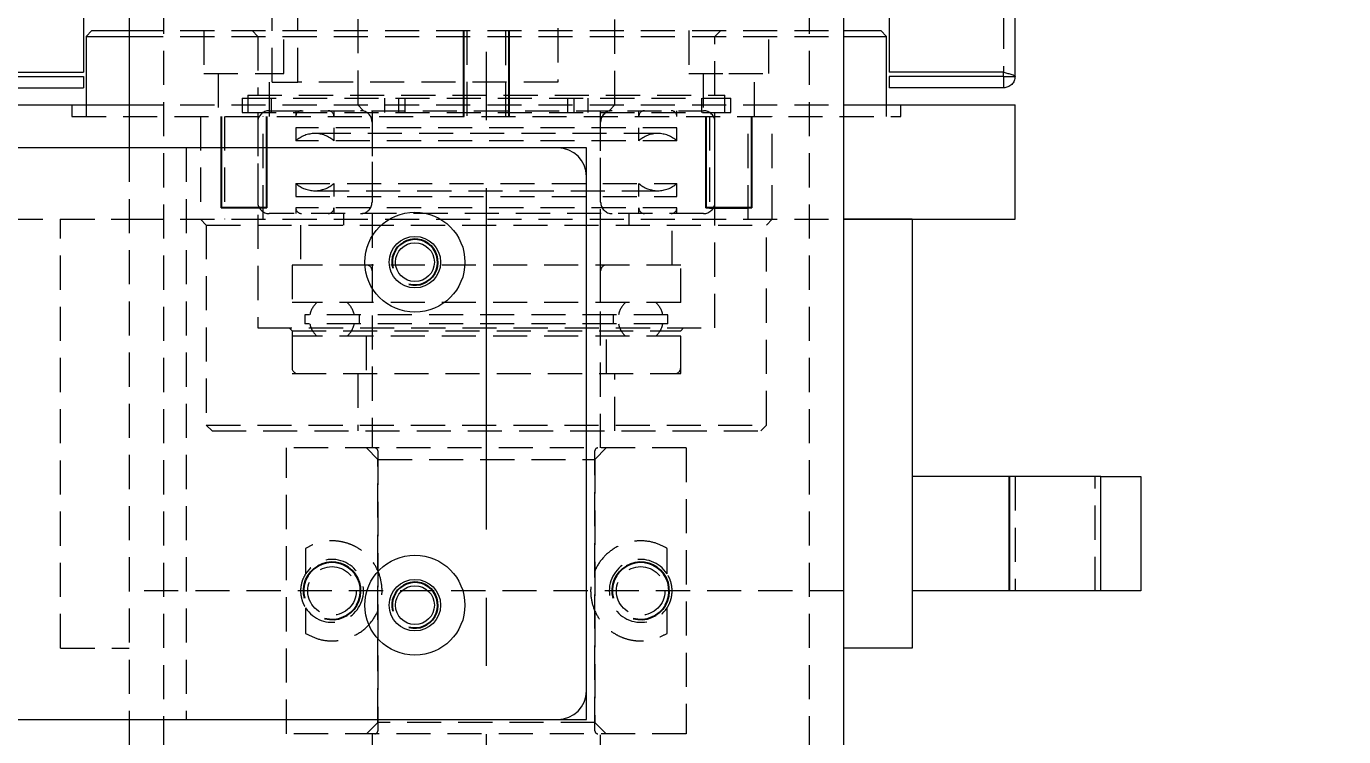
# Model space of a CAD drawing. Header units: millimetres. Extents: x 0 to 3953, y 1 to 2793.
# Drawn here: x 1001.7 to 1232.1, y 1405.1 to 1529.3 of the extents above; entities that cross this region are included whole.
import ezdxf

# ---------------------------------------------------------------- set-up
doc = ezdxf.new("R2010")
doc.units = ezdxf.units.MM
doc.header["$LTSCALE"] = 4.7
doc.linetypes.add('CENTERX2', pattern=[20.32, 12.7, -2.54, 2.54, -2.54])
doc.linetypes.add('HIDDEN', pattern=[1.905, 1.27, -0.635])
doc.layers.add('D', color=1, linetype='Continuous')
doc.layers.add('SLD-0', color=7, linetype='Continuous', lineweight=15)
doc.styles.add('SLDTEXTSTYLE1', font='TXT', dxfattribs={"width": 0.75})
doc.dimstyles.new('SLDDIMSTYLE0', dxfattribs={"dimtxt": 22.38375, "dimasz": 11.75, "dimexe": 0, "dimexo": 0.0625, "dimgap": 5.595937, "dimtad": 1, "dimrnd": 1e-09, "dimzin": 12, "dimdsep": 46, "dimtxsty": 'SLDTEXTSTYLE1', "dimsah": 1, "dimcen": 0.09, "dimadec": 0, "dimazin": 3, "dimtfac": 1, "dimtofl": 0, "dimtmove": 0, "dimatfit": 3, "dimfxl": 0, "dimfrac": 2, "dimtolj": 1, "dimtzin": 12, "dimarcsym": 0})

# ---------------------------------------------------------------- blocks, each defined once
blk = doc.blocks.new('_D_18')
at = {"layer": 'D'}
for p, q in [((1227.49, 2508.59), (533.59, 2508.59)), ((538.24, 2508.59), (538.24, 381.59)), ((727.49, 381.59), (533.59, 381.59))]:
    blk.add_line(p, q, dxfattribs=at)
for points in [[(538.24, 2508.59), (535.89, 2496.84), (540.59, 2496.84)], [(538.24, 381.59), (540.59, 393.34), (535.89, 393.34)]]:
    blk.add_solid(points, dxfattribs=at)
at = {"layer": 'D', "insert": (509.39, 1412.01), "char_height": 22.384, "attachment_point": 1, "rotation": 90, "style": 'SLDTEXTSTYLE1'}
blk.add_mtext('2127', dxfattribs=at)

msp = doc.modelspace()

# ---------------------------------------------------------------- linework, layer by layer
at = {"color": 7, "linetype": 'HIDDEN', "lineweight": 0}
for p, q in [((1172.644, 1620.886), (1172.644, 1521.3)), ((1025.644, 1614.593), (1025.644, 447.593)), ((1138.644, 1614.593), (1138.644, 447.593)), ((1044.644, 1519.593), (1044.644, 1609.593)), ((1049.144, 1519.593), (1049.144, 1609.593)), ((1094.644, 1609.593), (1094.644, 1519.593)), ((1059.644, 1530.593), (1059.644, 1515.593)), ((1104.644, 1515.593), (1104.644, 1530.593)), ((1019.644, 1528.593), (1144.644, 1528.593)), ((1032.717, 1528.593), (1032.717, 1521.093)), ((1041.144, 1528.593), (1042.144, 1527.593)), ((1046.717, 1521.093), (1046.717, 1528.593)), ((1078.744, 1528.593), (1078.744, 1513.593)), ((1085.544, 1513.593), (1085.544, 1528.593)), ((1117.57, 1528.593), (1117.57, 1521.093)), ((1122.144, 1527.593), (1123.144, 1528.593)), ((1131.57, 1521.093), (1131.57, 1528.593)), ((1019.644, 1527.593), (1144.644, 1527.593)), ((1042.144, 1527.593), (1042.144, 1517.293)), ((1122.144, 1517.293), (1122.144, 1527.593)), ((1032.717, 1521.093), (1046.717, 1521.093)), ((1035.217, 1521.093), (1035.217, 1513.593)), ((1044.217, 1513.593), (1044.217, 1521.093)), ((1044.644, 1519.593), (1049.144, 1519.593)), ((1094.644, 1519.593), (1049.144, 1519.593)), ((1117.57, 1521.093), (1124.57, 1521.093)), ((1120.07, 1521.093), (1120.07, 1513.593)), ((1124.57, 1521.093), (1131.57, 1521.093)), ((1129.07, 1513.593), (1129.07, 1521.093)), ((1039.394, 1516.793), (1124.894, 1516.793)), ((1039.394, 1516.793), (1039.394, 1514.293)), ((1040.394, 1517.293), (1123.894, 1517.293)), ((1040.394, 1517.293), (1040.394, 1514.293)), ((1044.469, 1516.793), (1044.469, 1514.293)), ((1064.337, 1516.793), (1064.337, 1514.293)), ((1066.837, 1514.293), (1066.837, 1516.793)), ((1067.933, 1514.293), (1067.933, 1516.793)), ((1096.355, 1516.793), (1096.355, 1514.293)), ((1097.451, 1516.793), (1097.451, 1514.293)), ((1099.951, 1514.293), (1099.951, 1516.793)), ((1119.819, 1514.293), (1119.819, 1516.793)), ((1123.894, 1514.293), (1123.894, 1517.293)), ((1124.894, 1514.293), (1124.894, 1516.793)), ((1009.644, 1515.593), (1009.644, 1513.593)), ((1012.144, 1515.593), (1012.144, 1513.593)), ((1019.644, 1515.593), (1144.644, 1515.593)), ((1044.144, 1514.593), (1120.144, 1514.593)), ((1048.81, 1514.593), (1048.81, 1513.593)), ((1055.477, 1514.593), (1055.477, 1513.593)), ((1059.644, 1515.593), (1060.644, 1514.593)), ((1062.144, 1514.593), (1062.144, 1455.593)), ((1102.144, 1455.593), (1102.144, 1514.593)), ((1103.644, 1514.593), (1104.644, 1515.593)), ((1108.81, 1513.593), (1108.81, 1514.593)), ((1115.477, 1513.593), (1115.477, 1514.593)), ((1152.144, 1513.593), (1152.144, 1515.593)), ((1154.644, 1513.593), (1154.644, 1515.593)), ((1009.644, 1513.593), (1154.644, 1513.593)), ((1032.144, 1513.593), (1032.144, 1495.593)), ((1032.144, 1513.593), (1032.144, 1495.593)), ((1036.317, 1513.593), (1036.317, 1495.593)), ((1039.394, 1514.293), (1124.894, 1514.293)), ((1042.144, 1514.293), (1042.144, 1476.593)), ((1042.144, 1512.593), (1042.144, 1498.593)), ((1043.117, 1495.593), (1043.117, 1513.593)), ((1062.144, 1512.593), (1062.144, 1498.593)), ((1102.144, 1498.593), (1102.144, 1512.593)), ((1121.17, 1513.593), (1121.17, 1495.593)), ((1122.144, 1476.593), (1122.144, 1514.293)), ((1122.144, 1498.593), (1122.144, 1512.593)), ((1127.97, 1495.593), (1127.97, 1513.593)), ((1132.144, 1495.593), (1132.144, 1513.593)), ((1132.144, 1495.593), (1132.144, 1513.593)), ((1115.477, 1511.593), (1048.81, 1511.593)), ((1048.81, 1511.593), (1048.81, 1509.32)), ((1112.144, 1510.593), (1052.144, 1510.593)), ((1055.477, 1511.593), (1055.477, 1509.32)), ((1108.81, 1509.32), (1108.81, 1511.593)), ((1115.477, 1509.32), (1115.477, 1511.593)), ((1019.644, 1508.093), (1019.644, 1408.093)), ((1029.644, 1508.093), (1029.644, 1408.093)), ((1115.477, 1509.32), (1048.81, 1509.32)), ((1048.81, 1501.866), (1115.477, 1501.866)), ((1048.81, 1501.866), (1048.81, 1499.593)), ((1052.144, 1500.593), (1112.144, 1500.593)), ((1055.477, 1501.866), (1055.477, 1499.593)), ((1108.81, 1499.593), (1108.81, 1501.866)), ((1115.477, 1499.593), (1115.477, 1501.866)), ((1048.81, 1499.593), (1115.477, 1499.593)), ((1120.144, 1496.593), (1044.144, 1496.593)), ((1115.477, 1497.593), (1048.81, 1497.593)), ((1048.81, 1497.593), (1048.81, 1496.593)), ((1055.477, 1497.593), (1055.477, 1496.593)), ((1057.144, 1496.593), (1057.144, 1494.593)), ((1062.144, 1496.593), (1062.144, 1487.593)), ((1102.144, 1487.593), (1102.144, 1496.593)), ((1107.144, 1494.593), (1107.144, 1496.593)), ((1108.81, 1496.593), (1108.81, 1497.593)), ((1115.477, 1496.593), (1115.477, 1497.593)), ((989.644, 1495.593), (1019.644, 1495.593)), ((1007.644, 1495.593), (1019.644, 1495.593)), ((1007.644, 1420.593), (1007.644, 1495.593)), ((1019.644, 1495.593), (1144.644, 1495.593)), ((1032.144, 1495.593), (1033.144, 1494.593)), ((1033.144, 1494.593), (1131.144, 1494.593)), ((1033.144, 1494.593), (1033.144, 1459.593)), ((1049.644, 1494.593), (1049.644, 1487.593)), ((1114.644, 1487.593), (1114.644, 1494.593)), ((1131.144, 1494.593), (1132.144, 1495.593)), ((1131.144, 1459.593), (1131.144, 1494.593)), ((1116.144, 1487.593), (1048.144, 1487.593)), ((1048.144, 1487.593), (1048.144, 1481.041)), ((1116.144, 1481.041), (1116.144, 1487.593)), ((1062.144, 1486.593), (1062.144, 1481.041)), ((1102.144, 1481.041), (1102.144, 1486.593)), ((1116.144, 1481.041), (1048.144, 1481.041)), ((1113.894, 1478.884), (1050.394, 1478.884)), ((1050.394, 1478.884), (1050.394, 1477.301)), ((1059.894, 1478.884), (1059.894, 1477.301)), ((1104.394, 1477.301), (1104.394, 1478.884)), ((1113.894, 1477.301), (1113.894, 1478.884)), ((1042.144, 1476.593), (1122.144, 1476.593)), ((1047.644, 1476.593), (1048.144, 1476.093)), ((1048.144, 1476.093), (1116.144, 1476.093)), ((1048.144, 1476.093), (1048.144, 1468.593)), ((1116.144, 1475.145), (1048.144, 1475.145)), ((1048.144, 1475.145), (1048.144, 1469.593)), ((1113.894, 1477.301), (1050.394, 1477.301)), ((1061.144, 1475.145), (1061.144, 1468.593)), ((1103.144, 1468.593), (1103.144, 1475.145)), ((1116.144, 1476.093), (1116.644, 1476.593)), ((1116.144, 1468.593), (1116.144, 1476.093)), ((1116.144, 1469.593), (1116.144, 1475.145)), ((1048.144, 1468.593), (1116.144, 1468.593)), ((1059.644, 1468.593), (1059.644, 1458.593)), ((1104.644, 1458.593), (1104.644, 1468.593)), ((1033.144, 1459.593), (1131.144, 1459.593)), ((1033.144, 1459.593), (1034.144, 1458.593)), ((1130.144, 1458.593), (1131.144, 1459.593)), ((1034.144, 1458.593), (1130.144, 1458.593)), ((1117.13, 1455.593), (1047.158, 1455.593)), ((1047.158, 1405.593), (1047.158, 1455.593)), ((1061.168, 1455.593), (1063.17, 1453.593)), ((1063.144, 1455.093), (1063.144, 1406.093)), ((1101.117, 1453.593), (1103.12, 1455.593)), ((1101.144, 1406.093), (1101.144, 1455.093)), ((1117.13, 1455.593), (1117.13, 1405.593)), ((1063.17, 1453.593), (1101.117, 1453.593)), ((1063.17, 1407.593), (1063.17, 1453.593)), ((1101.117, 1453.593), (1101.117, 1407.593)), ((1174.644, 1450.593), (1174.644, 1430.593)), ((1188.644, 1430.593), (1188.644, 1450.593)), ((1050.521, 1438.022), (1050.521, 1433.573)), ((1113.767, 1433.573), (1113.767, 1438.022)), ((1144.644, 1430.593), (1019.644, 1430.593)), ((1050.521, 1427.613), (1050.521, 1423.164)), ((1113.767, 1423.164), (1113.767, 1427.613)), ((1007.644, 1420.593), (1019.644, 1420.593)), ((1063.17, 1407.593), (1061.168, 1405.593)), ((1101.117, 1407.593), (1063.17, 1407.593)), ((1103.12, 1405.593), (1101.117, 1407.593)), ((1117.13, 1405.593), (1047.158, 1405.593)), ((1062.144, 1405.593), (1062.144, 1175.593)), ((1102.144, 1175.593), (1102.144, 1405.593))]:
    msp.add_line(p, q, dxfattribs=at)
at = {"color": 7, "linetype": 'Continuous', "lineweight": 15}
for p, q in [((1174.644, 1520.593), (1174.644, 1621.593)), ((1019.644, 1614.593), (1019.644, 1508.093)), ((1144.644, 1614.593), (1144.644, 1222.593)), ((1011.644, 1533.593), (1011.644, 1521.3)), ((1152.644, 1533.593), (1152.644, 1521.3)), ((1013.144, 1528.593), (1012.144, 1527.593)), ((1013.144, 1528.593), (1019.644, 1528.593)), ((1144.644, 1528.593), (1151.144, 1528.593)), ((1152.144, 1527.593), (1151.144, 1528.593)), ((1012.144, 1527.593), (1012.144, 1515.593)), ((1012.144, 1527.593), (1019.644, 1527.593)), ((1144.644, 1527.593), (1152.144, 1527.593)), ((1152.144, 1515.593), (1152.144, 1527.593)), ((991.644, 1521.3), (1011.644, 1521.3)), ((1172.644, 1521.3), (1152.644, 1521.3)), ((1172.644, 1520.593), (1172.644, 1521.3)), ((991.644, 1520.593), (1011.644, 1520.593)), ((1011.644, 1520.593), (1011.644, 1518.593)), ((1152.644, 1520.593), (1152.644, 1518.593)), ((1172.644, 1520.593), (1152.644, 1520.593)), ((1172.644, 1520.593), (1174.644, 1520.593)), ((1172.644, 1520.593), (1172.644, 1518.593)), ((991.644, 1518.593), (1011.644, 1518.593)), ((1172.644, 1518.593), (1152.644, 1518.593)), ((989.644, 1515.593), (1019.644, 1515.593)), ((1144.644, 1515.593), (1174.644, 1515.593)), ((1174.644, 1495.593), (1174.644, 1515.593)), ((1094.644, 1508.093), (699.644, 1508.093)), ((1099.644, 1508.093), (1094.644, 1508.093)), ((1099.644, 1503.093), (1099.644, 1508.093)), ((1099.644, 1413.093), (1099.644, 1503.093)), ((1144.644, 1495.593), (1174.644, 1495.593)), ((1156.644, 1495.593), (1144.644, 1495.593)), ((1156.644, 1495.593), (1156.644, 1420.593)), ((1189.644, 1450.593), (1156.644, 1450.593)), ((1189.644, 1430.593), (1189.644, 1450.593)), ((1189.644, 1450.593), (1196.644, 1450.593)), ((1196.644, 1450.593), (1196.644, 1430.593)), ((1189.644, 1430.593), (1156.644, 1430.593)), ((1196.644, 1430.593), (1189.644, 1430.593)), ((1156.644, 1420.593), (1144.644, 1420.593)), ((1099.644, 1408.093), (1099.644, 1413.093)), ((999.644, 1408.093), (1094.644, 1408.093)), ((1019.644, 1408.093), (1019.644, 699.593)), ((1094.644, 1408.093), (1099.644, 1408.093))]:
    msp.add_line(p, q, dxfattribs=at)
for centre, radius in [((1069.644, 1488.093), 8.75), ((1069.644, 1488.093), 4.5), ((1069.644, 1488.093), 3.4), ((1069.644, 1428.093), 8.75), ((1069.644, 1428.093), 4.5), ((1069.644, 1428.093), 3.4)]:
    msp.add_circle(centre, radius, dxfattribs=at)
at = {"color": 7, "linetype": 'HIDDEN', "lineweight": 0}
for centre in [(1055.144, 1430.593), (1109.144, 1430.593)]:
    msp.add_circle(centre, 4.25, dxfattribs=at)
for centre, radius, start, end in [((1044.144, 1512.593), 2, 90, 180), ((1049.81, 1513.593), 1, 90, 180), ((1054.477, 1513.593), 1, 0, 90), ((1060.144, 1512.593), 2, 0, 90), ((1104.144, 1512.593), 2, 90, 180), ((1109.81, 1513.593), 1, 90, 180), ((1114.477, 1513.593), 1, 0, 90), ((1120.144, 1512.593), 2, 0, 90), ((1052.144, 1505.593), 5, 90, 131.81031), ((1052.144, 1505.593), 5, 48.18969, 90), ((1112.144, 1505.593), 5, 90, 131.81031), ((1112.144, 1505.593), 5, 48.18969, 90), ((1052.144, 1505.593), 5, 228.18969, 270), ((1052.144, 1505.593), 5, 270, 311.81031), ((1112.144, 1505.593), 5, 228.18969, 270), ((1112.144, 1505.593), 5, 270, 311.81031), ((1044.144, 1498.593), 2, 180, 270), ((1060.144, 1498.593), 2, 270, 0), ((1104.144, 1498.593), 2, 180, 270), ((1120.144, 1498.593), 2, 270, 0), ((1049.81, 1497.593), 1, 180, 270), ((1054.477, 1497.593), 1, 270, 0), ((1109.81, 1497.593), 1, 180, 270), ((1114.477, 1497.593), 1, 270, 0), ((1061.144, 1486.593), 1, 0, 90), ((1103.144, 1486.593), 1, 90, 180), ((1055.144, 1478.093), 3.958, 131.85571, 168.46304), ((1055.144, 1478.093), 3.958, 11.53696, 48.14429), ((1109.144, 1478.093), 3.958, 131.85571, 168.46304), ((1109.144, 1478.093), 3.958, 11.53696, 48.14429), ((1055.144, 1478.093), 3.958, 191.53696, 228.14429), ((1055.144, 1478.093), 3.958, 311.85571, 348.46304), ((1109.144, 1478.093), 3.958, 191.53696, 228.14429), ((1109.144, 1478.093), 3.958, 311.85571, 348.46304), ((1049.144, 1469.593), 1, 180, 270), ((1115.144, 1469.593), 1, 270, 0), ((1062.644, 1455.093), 0.5, 0, 90), ((1101.644, 1455.093), 0.5, 90, 180), ((1055.144, 1430.593), 5.5, 212.80653, 147.19347), ((1109.144, 1430.593), 5.5, 32.80653, 327.19347), ((1062.644, 1406.093), 0.5, 270, 0), ((1101.644, 1406.093), 0.5, 180, 270)]:
    msp.add_arc(centre, radius, start, end, dxfattribs=at)
at = {"color": 7, "linetype": 'Continuous', "lineweight": 15}
for centre, start, end in [((1094.644, 1503.093), 0, 90), ((1094.644, 1413.093), 270, 0)]:
    msp.add_arc(centre, 5, start, end, dxfattribs=at)
for points, knots in [([(1172.644, 1521.3), (1172.906, 1521.241), (1173.43, 1521.123), (1174.091, 1520.946), (1174.554, 1520.77), (1174.614, 1520.652), (1174.644, 1520.593)], [0, 0, 0, 0, 0.2499999, 0.5000011, 0.7499992, 1, 1, 1, 1]), ([(1174.644, 1520.593), (1174.614, 1520.331), (1174.554, 1519.807), (1174.091, 1519.145), (1173.43, 1518.683), (1172.906, 1518.623), (1172.644, 1518.593)], [0, 0, 0, 0, 0.2499897, 0.4999928, 0.7499978, 1, 1, 1, 1])]:
    msp.add_open_spline(points, degree=3, knots=knots, dxfattribs=at)
at = {"color": 7, "linetype": 'HIDDEN', "lineweight": 0}
for points, knots in [([(1050.521, 1423.164), (1051.188, 1422.809), (1052.52, 1422.101), (1054.725, 1421.764), (1056.669, 1421.933), (1058.528, 1422.425), (1060.632, 1423.577), (1062.607, 1425.741), (1063.756, 1428.338), (1064.011, 1431.094), (1063.474, 1433.638), (1062.281, 1435.85), (1060.778, 1437.384), (1059.284, 1438.348), (1057.787, 1438.99), (1056.158, 1439.342), (1054.215, 1439.368), (1052.241, 1438.955), (1051.095, 1438.333), (1050.521, 1438.022)], [0, 0, 0, 0, 0.0893953, 0.1785099, 0.2220174, 0.265475, 0.3386256, 0.3978041, 0.4572457, 0.510446, 0.5609191, 0.6118192, 0.6659561, 0.7034633, 0.741018, 0.7928138, 0.8446981, 0.9222769, 1, 1, 1, 1]), ([(1113.767, 1438.022), (1113.1, 1438.376), (1111.768, 1439.084), (1109.562, 1439.421), (1107.618, 1439.252), (1105.759, 1438.761), (1103.655, 1437.609), (1101.681, 1435.444), (1100.532, 1432.848), (1100.277, 1430.092), (1100.813, 1427.548), (1102.006, 1425.335), (1103.51, 1423.802), (1105.003, 1422.838), (1106.501, 1422.195), (1108.129, 1421.844), (1110.072, 1421.817), (1112.046, 1422.231), (1113.193, 1422.852), (1113.767, 1423.164)], [0, 0, 0, 0, 0.089395, 0.1785095, 0.222017, 0.2654744, 0.3386251, 0.3978035, 0.4572451, 0.5104453, 0.5609196, 0.6118197, 0.6659566, 0.7034637, 0.7410184, 0.7928139, 0.8446982, 0.9222769, 1, 1, 1, 1]), ([(1050.521, 1433.573), (1050.321, 1433.223), (1050.008, 1432.676), (1049.739, 1431.711), (1049.633, 1430.893), (1049.648, 1430.066), (1049.812, 1429.126), (1050.113, 1428.3), (1050.398, 1427.82), (1050.521, 1427.613)], [0, 0, 0, 0, 0.2308655, 0.3606155, 0.4618756, 0.5637738, 0.6758993, 0.8601038, 1, 1, 1, 1]), ([(1113.767, 1427.613), (1113.967, 1427.963), (1114.279, 1428.51), (1114.549, 1429.475), (1114.655, 1430.293), (1114.639, 1431.12), (1114.476, 1432.059), (1114.174, 1432.886), (1113.89, 1433.366), (1113.767, 1433.573)], [0, 0, 0, 0, 0.2308605, 0.3606169, 0.4618769, 0.5637752, 0.6758935, 0.8601038, 1, 1, 1, 1])]:
    msp.add_open_spline(points, degree=3, knots=knots, dxfattribs=at)
at = {"layer": 'D'}
for p, q in [((1078.144, 1528.593), (1078.144, 1513.593)), ((1086.144, 1513.593), (1086.144, 1528.593)), ((1035.717, 1513.593), (1035.717, 1497.593)), ((1043.717, 1497.593), (1043.717, 1513.593)), ((1120.57, 1513.593), (1120.57, 1497.593)), ((1128.57, 1497.593), (1128.57, 1513.593)), ((1043.672, 1497.593), (1035.717, 1497.593)), ((1043.071, 1497.593), (1036.317, 1497.593)), ((1043.117, 1497.593), (1043.071, 1497.593)), ((1043.717, 1497.593), (1043.673, 1497.593)), ((1123.391, 1497.593), (1120.57, 1497.593)), ((1121.17, 1497.593), (1121.182, 1497.593)), ((1121.17, 1497.593), (1121.217, 1497.593)), ((1121.181, 1497.593), (1127.959, 1497.593)), ((1121.216, 1497.593), (1127.97, 1497.593)), ((1124.57, 1497.593), (1123.391, 1497.593)), ((1128.57, 1497.593), (1124.57, 1497.593)), ((1173.644, 1450.593), (1173.644, 1430.593))]:
    msp.add_line(p, q, dxfattribs=at)
for centre, radius in [((1069.644, 1488.093), 4), ((1055.144, 1430.593), 5), ((1109.144, 1430.593), 5), ((1069.644, 1428.093), 4)]:
    msp.add_arc(centre, radius, 255, 195, dxfattribs=at)
at = {"layer": 'SLD-0', "linetype": 'CENTERX2', "lineweight": 0}
msp.add_line((1082.144, 581.793), (1082.144, 1857.252), dxfattribs=at)

# ---------------------------------------------------------------- dimensions: what is measured, and where the dimension line sits
at = {"layer": 'D'}
dim = msp.add_linear_dim(base=(538.241, 381.593), p1=(1232.144, 2508.593), p2=(732.144, 381.593), angle=90, dimstyle='SLDDIMSTYLE0', dxfattribs=at)
dim.commit()
dim.dimension.update_dxf_attribs({"geometry": '_D_18', "text_midpoint": (538.241, 1445.093), "dimtype": 160})

doc.saveas('drawing.dxf')
